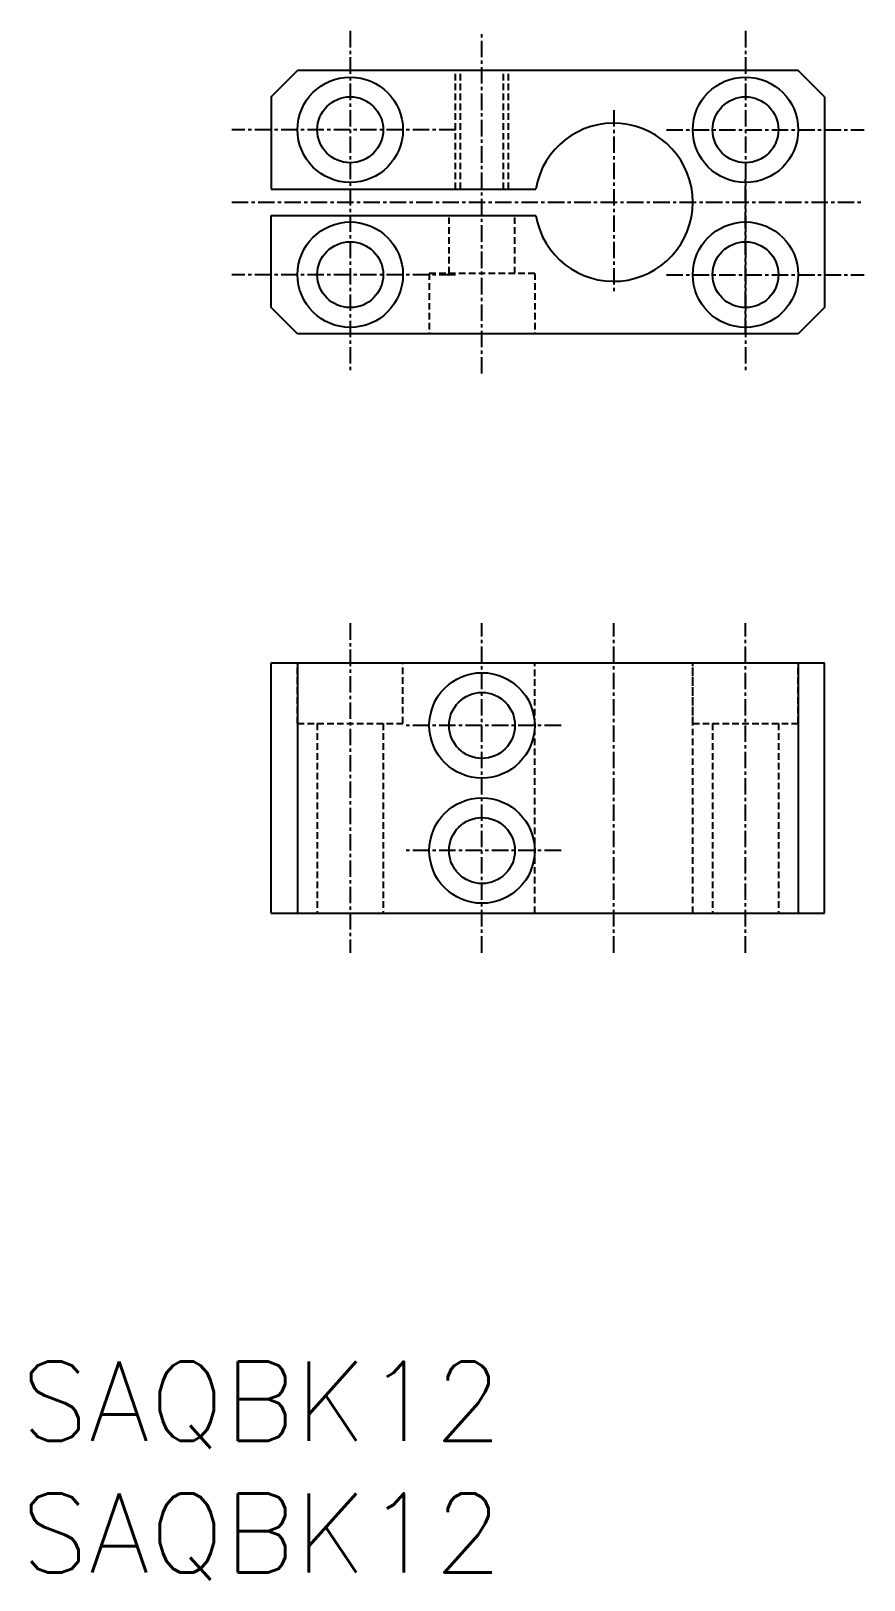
# Model space of a CAD drawing. Extents: x -227 to -164, y -1678 to -1560.
import ezdxf

# ---------------------------------------------------------------- set-up
doc = ezdxf.new("R2010")
doc.units = 0
doc.linetypes.add('CENTER', pattern=[2, 1.25, -0.25, 0.25, -0.25])
doc.linetypes.add('DASHED', pattern=[0.75, 0.5, -0.25])
doc.layers.get('0').update_dxf_attribs({"linetype": 'CONTINUOUS'})
doc.layers.add('CENTER', color=1, linetype='CENTER')
doc.styles.get("Standard").update_dxf_attribs({"font": 'txt', "bigfont": 'BIGFONT'})

msp = doc.modelspace()

# ---------------------------------------------------------------- linework, layer by layer
at = {"color": 7, "linetype": 'CONTINUOUS'}
for p, q in [((-208.91, -1565.03), (-206.91, -1563.03)), ((-168.91, -1563.03), (-206.91, -1563.03)), ((-166.91, -1565.03), (-168.91, -1563.03)), ((-208.91, -1565.03), (-208.91, -1572.03)), ((-166.91, -1565.03), (-166.91, -1581.03)), ((-208.91, -1572.03), (-188.83, -1572.03)), ((-208.91, -1574.03), (-188.83, -1574.03)), ((-208.91, -1581.03), (-208.91, -1574.03)), ((-206.91, -1583.03), (-208.91, -1581.03)), ((-166.91, -1581.03), (-168.91, -1583.03)), ((-168.91, -1583.03), (-206.91, -1583.03)), ((-208.91, -1607.99), (-166.91, -1607.99)), ((-208.91, -1626.99), (-208.91, -1607.99)), ((-206.91, -1607.99), (-206.91, -1626.99)), ((-168.91, -1607.99), (-168.91, -1626.99)), ((-166.91, -1626.99), (-166.91, -1607.99)), ((-208.91, -1626.99), (-166.91, -1626.99))]:
    msp.add_line(p, q, dxfattribs=at)
at = {"color": 3, "linetype": 'DASHED'}
for p, q in [((-194.91, -1572.03), (-194.91, -1563.03)), ((-194.54, -1572.03), (-194.54, -1563.03)), ((-191.29, -1572.03), (-191.29, -1563.03)), ((-190.91, -1572.03), (-190.91, -1563.03)), ((-195.41, -1578.43), (-195.41, -1574.03)), ((-190.41, -1578.43), (-190.41, -1574.03)), ((-188.91, -1578.43), (-196.91, -1578.43)), ((-196.91, -1578.43), (-196.91, -1583.03)), ((-188.91, -1578.43), (-188.91, -1583.03)), ((-206.91, -1612.59), (-206.91, -1607.99)), ((-198.91, -1612.59), (-198.91, -1607.99)), ((-188.91, -1626.99), (-188.91, -1607.99)), ((-176.91, -1626.99), (-176.91, -1607.99)), ((-176.91, -1612.59), (-176.91, -1607.99)), ((-168.91, -1612.59), (-168.91, -1607.99)), ((-206.91, -1612.59), (-198.91, -1612.59)), ((-205.41, -1612.59), (-205.41, -1626.99)), ((-200.41, -1612.59), (-200.41, -1626.99)), ((-176.91, -1612.59), (-168.91, -1612.59)), ((-175.41, -1612.59), (-175.41, -1626.99)), ((-170.41, -1612.59), (-170.41, -1626.99))]:
    msp.add_line(p, q, dxfattribs=at)
at = {"color": 7, "linetype": 'CONTINUOUS'}
for centre, radius in [((-202.91, -1567.53), 4), ((-172.91, -1567.53), 4), ((-202.91, -1567.53), 2.5), ((-172.91, -1567.53), 2.5), ((-202.91, -1578.53), 4), ((-172.91, -1578.53), 4), ((-202.91, -1578.53), 2.5), ((-172.91, -1578.53), 2.5), ((-192.91, -1612.74), 4), ((-192.91, -1612.74), 2.5), ((-192.91, -1622.24), 4), ((-192.91, -1622.24), 2.5)]:
    msp.add_circle(centre, radius, dxfattribs=at)
msp.add_arc((-182.91, -1573.03), 6, 189.5941, 170.4059, dxfattribs=at)
at = {"layer": 'CENTER', "color": 1, "linetype": 'CENTER'}
for p, q in [((-202.91, -1560.03), (-202.91, -1586.03)), ((-192.91, -1586.03), (-192.91, -1560.03)), ((-172.91, -1560.03), (-172.91, -1586.03)), ((-182.91, -1566.03), (-182.91, -1580.03)), ((-194.91, -1567.53), (-211.91, -1567.53)), ((-178.91, -1567.53), (-163.91, -1567.53)), ((-172.91, -1583.03), (-172.91, -1571.28)), ((-211.91, -1573.03), (-163.91, -1573.03)), ((-194.91, -1578.53), (-211.91, -1578.53)), ((-178.91, -1578.53), (-163.91, -1578.53)), ((-202.91, -1604.99), (-202.91, -1629.99)), ((-192.91, -1629.99), (-192.91, -1604.99)), ((-182.91, -1629.99), (-182.91, -1604.99)), ((-172.91, -1629.99), (-172.91, -1604.99)), ((-186.91, -1612.74), (-198.91, -1612.74)), ((-186.91, -1622.24), (-198.91, -1622.24))]:
    msp.add_line(p, q, dxfattribs=at)

# ---------------------------------------------------------------- texts
at = {"color": 7, "linetype": 'CONTINUOUS'}
for p in [(-227.91, -1667.03), (-227.91, -1677.03)]:
    msp.add_text('SAQBK12', height=6, dxfattribs=at).set_placement(p)

doc.saveas('drawing.dxf')
